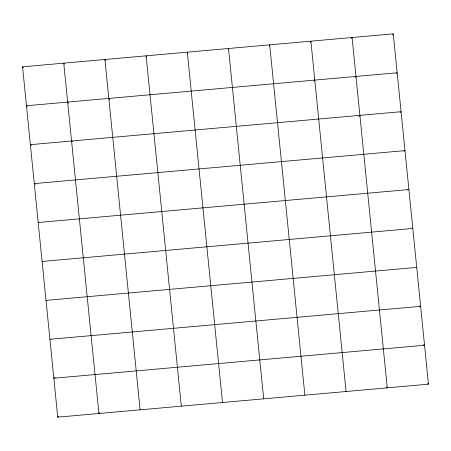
<?xml version="1.0" encoding="UTF-8"?>
<svg xmlns="http://www.w3.org/2000/svg" width="451" height="451" viewBox="0 0 451 451"><rect width="100%" height="100%" fill="white"/><g stroke="black" fill="none" stroke-linecap="round" stroke-linejoin="round"><path stroke-width="0.68" d="M228.482 49.909L228.499 48.499L263.688 398.836M269.416 46.216L269.692 44.835L304.882 395.172M310.384 42.49L310.88 41.176L346.069 391.507M314.184 81.372L314.792 80.098M351.391 38.741L352.073 37.512L387.262 387.843L386.135 386.997M355.185 77.595L355.98 76.439M392.438 34.986L393.261 33.848L22.55 66.821L57.739 417.152L428.45 384.179L393.261 33.848M99.84 412.423L98.927 413.488L63.738 63.157L64.617 64.256M396.237 73.823L397.173 72.774L26.462 105.748L27.556 106.628M358.957 116.414L359.892 115.36M57.739 417.152L58.782 416.211M400.026 112.626L401.08 111.701L30.369 144.67L31.564 145.414M55.005 377.459L53.827 378.226L424.538 345.252L423.235 344.733M403.808 151.384L404.992 150.623L34.282 183.596L35.567 184.155M407.603 190.091L408.899 189.55L38.188 222.523M42.101 261.45L412.812 228.477M46.008 300.377L416.718 267.404M49.92 339.299L420.631 306.33L419.255 306.043M427.232 383.474L428.45 384.179M71.562 141.005L72.65 141.896M22.55 66.821L23.553 67.808M67.65 102.084L68.625 103.099M108.838 98.419L109.644 99.575M105.641 60.71L104.931 59.493L140.12 409.824M146.614 57.147L146.118 55.828L181.308 406.165M187.56 53.551L187.312 52.164L222.501 402.501"/></g></svg>
